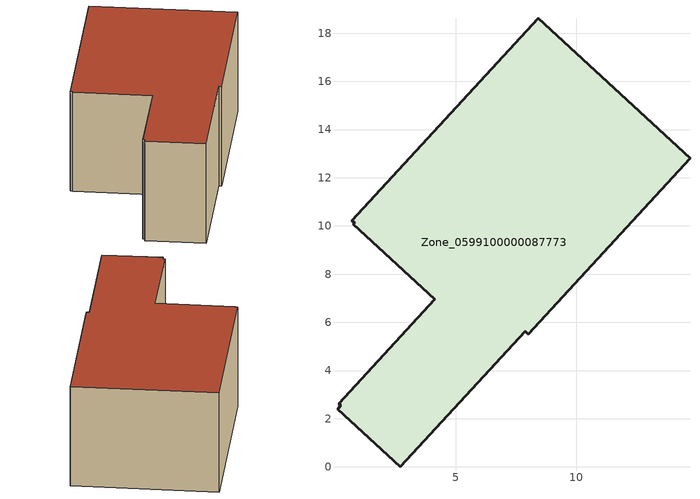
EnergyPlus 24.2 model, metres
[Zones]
Zone_0599100000087773
 floor ground (C_G): 0.14,2.63 4.13,6.97 0.75,10.08 0.79,10.13 0.68,10.22 8.42,18.63 14.71,12.8 8,5.51 7.87,5.64 2.69,0 0.08,2.4 0.23,2.55 z0
 wall outside (C_F): 14.71,12.8 8.42,18.63 0.68,10.22 0.79,10.13 0.75,10.08 4.13,6.97 0.14,2.63 0.23,2.55 0.08,2.4 2.69,0 7.87,5.64 8,5.51 14.71,12.8 z0:6.29
 roof outside (C_R): 4.13,6.97 0.14,2.63 0.23,2.55 0.08,2.4 2.69,0 7.87,5.64 8,5.51 14.71,12.8 8.42,18.63 0.68,10.22 0.79,10.13 0.75,10.08 z6.29
[BUILDING]
Pand.0599100000087773: North Axis=0; Terrain=City; Loads Convergence Tolerance Value=0.04; Temperature Convergence Tolerance Value=0.4; Solar Distribution=FullExterior; Maximum Number of Warmup Days=25; Minimum Number of Warmup Days=1
[Site:Location]
Rotterdam.The.Hague.AP_ZH_NLD Design_Conditions: Latitude=51.96; Longitude=4.45; Time Zone=1; Elevation=-4.5
[SITE:GROUNDTEMPERATURE:BUILDINGSURFACE]
18, 18, 18, 18, 18, 18, 18, 18, 18, 18, 18, 18
[MATERIAL] Thermal Absorptance=0.9; Solar Absorptance=0.7; Visible Absorptance=0.7
Name | Roughness | Thickness | Conductivity | Density | Specific Heat
G.TI.1975-1991 | MediumSmooth | 0.15 | 0.288461 | 540 | 1210
F.TI.1975-1991 | Rough | 0.3 | 0.230769 | 1920 | 840
R.TI.1975-1991 | MediumRough | 0.2 | 0.153846 | 1500 | 1000
[CONSTRUCTION]
C_G: G.TI.1975-1991
C_F: F.TI.1975-1991
C_R: R.TI.1975-1991
[ZONE]
Zone_0599100000087773: Type=1; Multiplier=1; Ceiling Height=Autocalculate; Volume=Autocalculate; Floor Area=autocalculate; Part of Total Floor Area=Yes
[ZONEINFILTRATION:DESIGNFLOWRATE]
Infil_Zone_0599100000087773: Zone or ZoneList or Space or SpaceList=Zone_0599100000087773; Schedule=AlwaysOn; Design Flow Rate Calculation Method=Flow/Area; Flow Rate per Floor Area=0.003; Constant Term Coefficient=1; Temperature Term Coefficient=0; Velocity Term Coefficient=0; Velocity Squared Term Coefficient=0
[HVACTEMPLATE:ZONE:IDEALLOADSAIRSYSTEM]
Zone_0599100000087773: Maximum Heating Supply Air Temperature=50; Minimum Cooling Supply Air Temperature=13; Maximum Heating Supply Air Humidity Ratio=0.0156; Minimum Cooling Supply Air Humidity Ratio=0.0077; Heating Limit=NoLimit; Cooling Limit=NoLimit; Dehumidification Control Type=ConstantSensibleHeatRatio; Cooling Sensible Heat Ratio=0.7; Dehumidification Setpoint=60; Humidification Control Type=None; Humidification Setpoint=30; Outdoor Air Method=None; Outdoor Air Flow Rate per Person=0.00944; Outdoor Air Flow Rate per Zone Floor Area=0; Outdoor Air Flow Rate per Zone=0; Demand Controlled Ventilation Type=None; Outdoor Air Economizer Type=NoEconomizer; Heat Recovery Type=None; Sensible Heat Recovery Effectiveness=0.7; Latent Heat Recovery Effectiveness=0.65
[ZONECONTROL:THERMOSTAT]
ThermostatControl_Zone_0599100000087773: Zone or ZoneList=Zone_0599100000087773; Control Type Schedule=DualSetpointControlType; Control 1=Thermostat_Zone_0599100000087773; Temperature Difference Between Cutout And Setpoint=0
[THERMOSTATSETPOINT:DUALSETPOINT]
Thermostat_Zone_0599100000087773: Heating Setpoint Temperature Schedule=HeatingSetpoint_Zone_0599100000087773; Cooling Setpoint Temperature Schedule=CoolingSetpoint_Zone_0599100000087773
[SCHEDULE:COMPACT]
HeatingSetpoint_Zone_0599100000087773: Through: 12/31, For: AllDays, Until: 24:00, 21
CoolingSetpoint_Zone_0599100000087773: Through: 12/31, For: AllDays, Until: 24:00, 24
DualSetpointControlType: Through: 12/31, For: AllDays, Until: 24:00, 4
AlwaysOn: Through: 12/31, For: AllDays, Until: 24:00, 1
